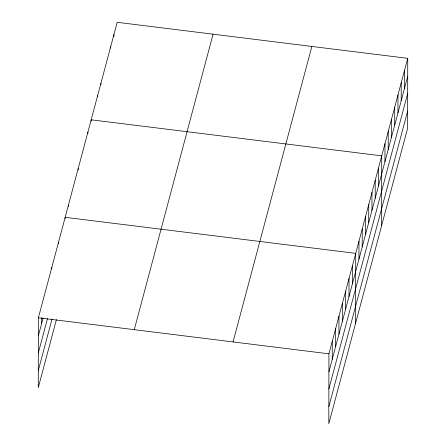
<?xml version="1.0" encoding="UTF-8"?>
<svg xmlns="http://www.w3.org/2000/svg" width="446" height="446" viewBox="0 0 446 446"><rect width="100%" height="100%" fill="white"/><g stroke="black" fill="none" stroke-linecap="round" stroke-linejoin="round"><path stroke-width="0.67" d="M407.739 58.337L328.936 353.823L328.813 423.7L407.616 128.214L407.739 58.337L117.186 22.3L38.384 317.786L38.261 387.663L56.419 319.587M41.701 323.25L41.712 317.703M51.781 268.938L51.781 267.555M58.476 243.823L58.482 242.44M65.177 218.707L65.177 217.319L355.724 253.356L355.607 323.233M68.428 206.52L68.428 205.132M78.178 169.954L78.178 168.566M87.929 133.387L87.934 131.999M91.179 121.195L91.185 119.812L381.731 155.844L381.609 225.726M97.68 96.821L97.685 95.433M100.935 84.629L100.935 83.246M110.686 48.062L110.686 46.679M113.936 36.566L113.936 34.487M332.253 359.281L332.281 341.262M335.598 346.726L335.632 328.702M338.949 334.166L338.982 316.147M342.299 321.611L342.333 303.587M345.65 309.05L345.678 291.032M348.995 296.49L349.028 278.471M352.346 283.935L352.379 265.916M358.946 259.187L358.98 241.169M362.197 247L362.23 228.976M365.447 234.808L365.48 216.789M368.697 222.621L368.731 204.602M371.947 210.428L371.981 192.41M375.197 198.241L375.231 180.223M378.448 186.054L378.481 168.036M384.948 161.675L384.982 143.657M388.198 149.488L388.232 131.47M391.454 137.296L391.482 119.277M394.704 125.109L394.732 107.09M397.955 112.922L397.983 94.903M401.205 100.729L401.233 82.711M404.455 88.542L404.483 70.524M38.356 335.805L43.111 317.959M38.323 352.92L47.488 318.55M38.295 370.554L52.043 318.996M134.268 329.678L213.071 34.191M233.052 341.931L311.854 46.445M328.903 371.841L407.705 76.355M328.875 388.957L407.677 93.47M328.841 406.585L407.644 111.099M38.384 317.786L328.936 353.823"/></g></svg>
